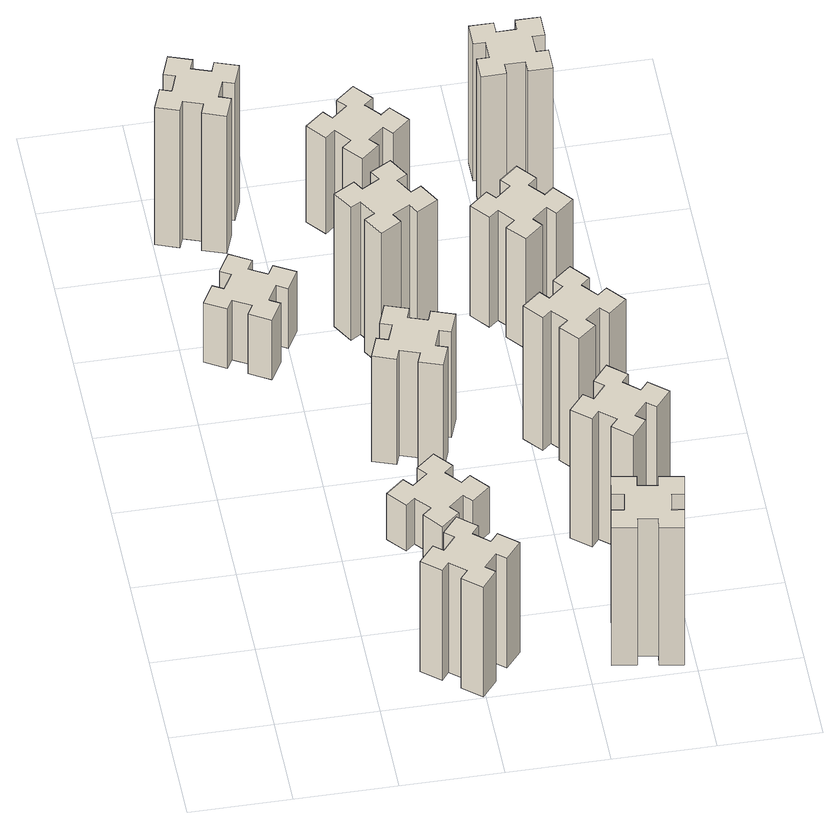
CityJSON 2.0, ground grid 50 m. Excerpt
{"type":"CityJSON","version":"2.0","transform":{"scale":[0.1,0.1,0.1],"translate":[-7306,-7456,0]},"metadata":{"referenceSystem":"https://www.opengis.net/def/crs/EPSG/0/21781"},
"CityObjects":{
"building1":{"type":"Building","attributes":{"class":"1000","function":"1000","usage":"1000","yearOfConstruction":2016,"roofType":"1000","measuredHeight":72,"storeysAboveGround":30,"storeysBelowGround":0},"geometry":[{"type":"Solid","lod":"1","boundaries":[[[[0,1,2,3,4,5,6,7,8,9,10,11,12,13,14,15,16,17,18,19]],[[17,16,20,21]],[[16,15,22,20]],[[15,14,23,22]],[[14,13,24,23]],[[13,12,25,24]],[[12,11,26,25]],[[11,10,27,26]],[[10,9,28,27]],[[9,8,29,28]],[[8,7,30,29]],[[7,6,31,30]],[[6,5,32,31]],[[5,4,33,32]],[[4,3,34,33]],[[3,2,35,34]],[[2,1,36,35]],[[1,0,37,36]],[[0,19,38,37]],[[19,18,39,38]],[[18,17,21,39]],[[24,25,26,27,28,29,30,31,32,33,34,35,36,37,38,39,21,20,22,23]]]]}]},
"building2":{"type":"Building","attributes":{"class":"1000","function":"1000","usage":"1000","yearOfConstruction":2016,"roofType":"1000","measuredHeight":39,"storeysAboveGround":30,"storeysBelowGround":0},"geometry":[{"type":"Solid","lod":"1","boundaries":[[[[40,41,42,43,44,45,46,47,48,49,50,51,52,53,54,55,56,57,58,59]],[[57,56,60,61]],[[56,55,62,60]],[[55,54,63,62]],[[54,53,64,63]],[[53,52,65,64]],[[52,51,66,65]],[[51,50,67,66]],[[50,49,68,67]],[[49,48,69,68]],[[48,47,70,69]],[[47,46,71,70]],[[46,45,72,71]],[[45,44,73,72]],[[44,43,74,73]],[[43,42,75,74]],[[42,41,76,75]],[[41,40,77,76]],[[40,59,78,77]],[[59,58,79,78]],[[58,57,61,79]],[[64,65,66,67,68,69,70,71,72,73,74,75,76,77,78,79,61,60,62,63]]]]}]},
"building3":{"type":"Building","attributes":{"class":"1000","function":"1000","usage":"1000","yearOfConstruction":2016,"roofType":"1000","measuredHeight":90,"storeysAboveGround":30,"storeysBelowGround":0},"geometry":[{"type":"Solid","lod":"1","boundaries":[[[[80,81,82,83,84,85,86,87,88,89,90,91,92,93,94,95,96,97,98,99]],[[97,96,100,101]],[[96,95,102,100]],[[95,94,103,102]],[[94,93,104,103]],[[93,92,105,104]],[[92,91,106,105]],[[91,90,107,106]],[[90,89,108,107]],[[89,88,109,108]],[[88,87,110,109]],[[87,86,111,110]],[[86,85,112,111]],[[85,84,113,112]],[[84,83,114,113]],[[83,82,115,114]],[[82,81,116,115]],[[81,80,117,116]],[[80,99,118,117]],[[99,98,119,118]],[[98,97,101,119]],[[104,105,106,107,108,109,110,111,112,113,114,115,116,117,118,119,101,100,102,103]]]]}]},
"building4":{"type":"Building","attributes":{"class":"1000","function":"1000","usage":"1000","yearOfConstruction":2016,"roofType":"1000","measuredHeight":30,"storeysAboveGround":30,"storeysBelowGround":0},"geometry":[{"type":"Solid","lod":"1","boundaries":[[[[120,121,122,123,124,125,126,127,128,129,130,131,132,133,134,135,136,137,138,139]],[[137,136,140,141]],[[136,135,142,140]],[[135,134,143,142]],[[134,133,144,143]],[[133,132,145,144]],[[132,131,146,145]],[[131,130,147,146]],[[130,129,148,147]],[[129,128,149,148]],[[128,127,150,149]],[[127,126,151,150]],[[126,125,152,151]],[[125,124,153,152]],[[124,123,154,153]],[[123,122,155,154]],[[122,121,156,155]],[[121,120,157,156]],[[120,139,158,157]],[[139,138,159,158]],[[138,137,141,159]],[[144,145,146,147,148,149,150,151,152,153,154,155,156,157,158,159,141,140,142,143]]]]}]},
"building5":{"type":"Building","attributes":{"class":"1000","function":"1000","usage":"1000","yearOfConstruction":2016,"roofType":"1000","measuredHeight":69,"storeysAboveGround":30,"storeysBelowGround":0},"geometry":[{"type":"Solid","lod":"1","boundaries":[[[[160,161,162,163,164,165,166,167,168,169,170,171,172,173,174,175,176,177,178,179]],[[177,176,180,181]],[[176,175,182,180]],[[175,174,183,182]],[[174,173,184,183]],[[173,172,185,184]],[[172,171,186,185]],[[171,170,187,186]],[[170,169,188,187]],[[169,168,189,188]],[[168,167,190,189]],[[167,166,191,190]],[[166,165,192,191]],[[165,164,193,192]],[[164,163,194,193]],[[163,162,195,194]],[[162,161,196,195]],[[161,160,197,196]],[[160,179,198,197]],[[179,178,199,198]],[[178,177,181,199]],[[184,185,186,187,188,189,190,191,192,193,194,195,196,197,198,199,181,180,182,183]]]]}]},
"building6":{"type":"Building","attributes":{"class":"1000","function":"1000","usage":"1000","yearOfConstruction":2016,"roofType":"1000","measuredHeight":87,"storeysAboveGround":30,"storeysBelowGround":0},"geometry":[{"type":"Solid","lod":"1","boundaries":[[[[200,201,202,203,204,205,206,207,208,209,210,211,212,213,214,215,216,217,218,219]],[[217,216,220,221]],[[216,215,222,220]],[[215,214,223,222]],[[214,213,224,223]],[[213,212,225,224]],[[212,211,226,225]],[[211,210,227,226]],[[210,209,228,227]],[[209,208,229,228]],[[208,207,230,229]],[[207,206,231,230]],[[206,205,232,231]],[[205,204,233,232]],[[204,203,234,233]],[[203,202,235,234]],[[202,201,236,235]],[[201,200,237,236]],[[200,219,238,237]],[[219,218,239,238]],[[218,217,221,239]],[[224,225,226,227,228,229,230,231,232,233,234,235,236,237,238,239,221,220,222,223]]]]}]},
"building7":{"type":"Building","attributes":{"class":"1000","function":"1000","usage":"1000","yearOfConstruction":2016,"roofType":"1000","measuredHeight":90,"storeysAboveGround":30,"storeysBelowGround":0},"geometry":[{"type":"Solid","lod":"1","boundaries":[[[[240,241,242,243,244,245,246,247,248,249,250,251,252,253,254,255,256,257,258,259]],[[257,256,260,261]],[[256,255,262,260]],[[255,254,263,262]],[[254,253,264,263]],[[253,252,265,264]],[[252,251,266,265]],[[251,250,267,266]],[[250,249,268,267]],[[249,248,269,268]],[[248,247,270,269]],[[247,246,271,270]],[[246,245,272,271]],[[245,244,273,272]],[[244,243,274,273]],[[243,242,275,274]],[[242,241,276,275]],[[241,240,277,276]],[[240,259,278,277]],[[259,258,279,278]],[[258,257,261,279]],[[264,265,266,267,268,269,270,271,272,273,274,275,276,277,278,279,261,260,262,263]]]]}]},
"building8":{"type":"Building","attributes":{"class":"1000","function":"1000","usage":"1000","yearOfConstruction":2016,"roofType":"1000","measuredHeight":63,"storeysAboveGround":30,"storeysBelowGround":0},"geometry":[{"type":"Solid","lod":"1","boundaries":[[[[280,281,282,283,284,285,286,287,288,289,290,291,292,293,294,295,296,297,298,299]],[[297,296,300,301]],[[296,295,302,300]],[[295,294,303,302]],[[294,293,304,303]],[[293,292,305,304]],[[292,291,306,305]],[[291,290,307,306]],[[290,289,308,307]],[[289,288,309,308]],[[288,287,310,309]],[[287,286,311,310]],[[286,285,312,311]],[[285,284,313,312]],[[284,283,314,313]],[[283,282,315,314]],[[282,281,316,315]],[[281,280,317,316]],[[280,299,318,317]],[[299,298,319,318]],[[298,297,301,319]],[[304,305,306,307,308,309,310,311,312,313,314,315,316,317,318,319,301,300,302,303]]]]}]},
"building9":{"type":"Building","attributes":{"class":"1000","function":"1000","usage":"1000","yearOfConstruction":2016,"roofType":"1000","measuredHeight":84,"storeysAboveGround":30,"storeysBelowGround":0},"geometry":[{"type":"Solid","lod":"1","boundaries":[[[[320,321,322,323,324,325,326,327,328,329,330,331,332,333,334,335,336,337,338,339]],[[337,336,340,341]],[[336,335,342,340]],[[335,334,343,342]],[[334,333,344,343]],[[333,332,345,344]],[[332,331,346,345]],[[331,330,347,346]],[[330,329,348,347]],[[329,328,349,348]],[[328,327,350,349]],[[327,326,351,350]],[[326,325,352,351]],[[325,324,353,352]],[[324,323,354,353]],[[323,322,355,354]],[[322,321,356,355]],[[321,320,357,356]],[[320,339,358,357]],[[339,338,359,358]],[[338,337,341,359]],[[344,345,346,347,348,349,350,351,352,353,354,355,356,357,358,359,341,340,342,343]]]]}]},
"building10":{"type":"Building","attributes":{"class":"1000","function":"1000","usage":"1000","yearOfConstruction":2016,"roofType":"1000","measuredHeight":87,"storeysAboveGround":30,"storeysBelowGround":0},"geometry":[{"type":"Solid","lod":"1","boundaries":[[[[360,361,362,363,364,365,366,367,368,369,370,371,372,373,374,375,376,377,378,379]],[[377,376,380,381]],[[376,375,382,380]],[[375,374,383,382]],[[374,373,384,383]],[[373,372,385,384]],[[372,371,386,385]],[[371,370,387,386]],[[370,369,388,387]],[[369,368,389,388]],[[368,367,390,389]],[[367,366,391,390]],[[366,365,392,391]],[[365,364,393,392]],[[364,363,394,393]],[[363,362,395,394]],[[362,361,396,395]],[[361,360,397,396]],[[360,379,398,397]],[[379,378,399,398]],[[378,377,381,399]],[[384,385,386,387,388,389,390,391,392,393,394,395,396,397,398,399,381,380,382,383]]]]}]},
"building11":{"type":"Building","attributes":{"class":"1000","function":"1000","usage":"1000","yearOfConstruction":2016,"roofType":"1000","measuredHeight":72,"storeysAboveGround":30,"storeysBelowGround":0},"geometry":[{"type":"Solid","lod":"1","boundaries":[[[[400,401,402,403,404,405,406,407,408,409,410,411,412,413,414,415,416,417,418,419]],[[417,416,420,421]],[[416,415,422,420]],[[415,414,423,422]],[[414,413,424,423]],[[413,412,425,424]],[[412,411,426,425]],[[411,410,427,426]],[[410,409,428,427]],[[409,408,429,428]],[[408,407,430,429]],[[407,406,431,430]],[[406,405,432,431]],[[405,404,433,432]],[[404,403,434,433]],[[403,402,435,434]],[[402,401,436,435]],[[401,400,437,436]],[[400,419,438,437]],[[419,418,439,438]],[[418,417,421,439]],[[424,425,426,427,428,429,430,431,432,433,434,435,436,437,438,439,421,420,422,423]]]]}]},
"building12":{"type":"Building","attributes":{"class":"1000","function":"1000","usage":"1000","yearOfConstruction":2016,"roofType":"1000","measuredHeight":90,"storeysAboveGround":30,"storeysBelowGround":0},"geometry":[{"type":"Solid","lod":"1","boundaries":[[[[440,441,442,443,444,445,446,447,448,449,450,451,452,453,454,455,456,457,458,459]],[[457,456,460,461]],[[456,455,462,460]],[[455,454,463,462]],[[454,453,464,463]],[[453,452,465,464]],[[452,451,466,465]],[[451,450,467,466]],[[450,449,468,467]],[[449,448,469,468]],[[448,447,470,469]],[[447,446,471,470]],[[446,445,472,471]],[[445,444,473,472]],[[444,443,474,473]],[[443,442,475,474]],[[442,441,476,475]],[[441,440,477,476]],[[440,459,478,477]],[[459,458,479,478]],[[458,457,461,479]],[[464,465,466,467,468,469,470,471,472,473,474,475,476,477,478,479,461,460,462,463]]]]}]}
},
"vertices":[
[856,193,0],[933,129,0],[894,83,0],[986,6,0],[1063,98,0],[1017,136,0],[1082,213,0],[1128,174,0],[1205,266,0],[1113,343,0],[1074,297,0],[998,362,0],[1036,408,0],[944,485,0],[867,393,0],[913,354,0],[849,278,0],[803,316,0],[726,224,0],[818,147,0],[849,278,720],[803,316,720],[913,354,720],[867,393,720],[944,485,720],[1036,408,720],[998,362,720],[1074,297,720],[1113,343,720],[1205,266,720],[1128,174,720],[1082,213,720],[1017,136,720],[1063,98,720],[986,6,720],[894,83,720],[933,129,720],[856,193,720],[818,147,720],[726,224,720],
[396,2367,0],[446,2454,0],[498,2424,0],[558,2528,0],[454,2588,0],[424,2536,0],[337,2586,0],[367,2638,0],[263,2698,0],[203,2594,0],[255,2564,0],[205,2477,0],[153,2507,0],[93,2403,0],[197,2343,0],[227,2395,0],[314,2345,0],[284,2293,0],[388,2233,0],[448,2337,0],[314,2345,390],[284,2293,390],[227,2395,390],[197,2343,390],[93,2403,390],[153,2507,390],[205,2477,390],[255,2564,390],[203,2594,390],[263,2698,390],[367,2638,390],[337,2586,390],[424,2536,390],[454,2588,390],[558,2528,390],[498,2424,390],[446,2454,390],[396,2367,390],[448,2337,390],[388,2233,390],
[141,3219,0],[235,3185,0],[214,3129,0],[327,3087,0],[368,3200,0],[312,3221,0],[346,3315,0],[402,3294,0],[443,3407,0],[330,3448,0],[310,3392,0],[216,3426,0],[237,3482,0],[124,3523,0],[83,3410,0],[139,3390,0],[105,3296,0],[49,3317,0],[7,3204,0],[120,3163,0],[105,3296,900],[49,3317,900],[139,3390,900],[83,3410,900],[124,3523,900],[237,3482,900],[216,3426,900],[310,3392,900],[330,3448,900],[443,3407,900],[402,3294,900],[346,3315,900],[312,3221,900],[368,3200,900],[327,3087,900],[214,3129,900],[235,3185,900],[141,3219,900],[120,3163,900],[7,3204,900],
[933,1202,0],[856,1137,0],[818,1183,0],[726,1106,0],[803,1014,0],[849,1053,0],[913,976,0],[867,938,0],[944,846,0],[1036,923,0],[998,969,0],[1074,1033,0],[1113,987,0],[1205,1064,0],[1128,1156,0],[1082,1118,0],[1017,1194,0],[1063,1233,0],[986,1325,0],[894,1248,0],[1017,1194,300],[1063,1233,300],[1082,1118,300],[1128,1156,300],[1205,1064,300],[1113,987,300],[1074,1033,300],[998,969,300],[1036,923,300],[944,846,300],[867,938,300],[913,976,300],[849,1053,300],[803,1014,300],[726,1106,300],[818,1183,300],[856,1137,300],[933,1202,300],[894,1248,300],[986,1325,300],
[1052,1641,0],[1086,1735,0],[1142,1714,0],[1183,1827,0],[1070,1868,0],[1050,1812,0],[956,1846,0],[977,1902,0],[864,1943,0],[823,1830,0],[879,1810,0],[845,1716,0],[789,1737,0],[747,1624,0],[860,1583,0],[881,1639,0],[975,1605,0],[954,1549,0],[1067,1507,0],[1108,1620,0],[975,1605,690],[954,1549,690],[881,1639,690],[860,1583,690],[747,1624,690],[789,1737,690],[845,1716,690],[879,1810,690],[823,1830,690],[864,1943,690],[977,1902,690],[956,1846,690],[1050,1812,690],[1070,1868,690],[1183,1827,690],[1142,1714,690],[1086,1735,690],[1052,1641,690],[1108,1620,690],[1067,1507,690],
[845,2454,0],[895,2367,0],[843,2337,0],[903,2233,0],[1007,2293,0],[977,2345,0],[1064,2395,0],[1094,2343,0],[1198,2403,0],[1138,2507,0],[1086,2477,0],[1036,2564,0],[1088,2594,0],[1028,2698,0],[924,2638,0],[954,2586,0],[867,2536,0],[837,2588,0],[733,2528,0],[793,2424,0],[867,2536,870],[837,2588,870],[954,2586,870],[924,2638,870],[1028,2698,870],[1088,2594,870],[1036,2564,870],[1086,2477,870],[1138,2507,870],[1198,2403,870],[1094,2343,870],[1064,2395,870],[977,2345,870],[1007,2293,870],[903,2233,870],[843,2337,870],[895,2367,870],[845,2454,870],[793,2424,870],[733,2528,870],
[1874,345,0],[1775,362,0],[1786,421,0],[1667,442,0],[1647,324,0],[1706,314,0],[1688,215,0],[1629,226,0],[1608,107,0],[1727,87,0],[1737,146,0],[1835,128,0],[1825,69,0],[1943,48,0],[1964,167,0],[1905,177,0],[1922,275,0],[1981,265,0],[2002,383,0],[1884,404,0],[1922,275,900],[1981,265,900],[1905,177,900],[1964,167,900],[1943,48,900],[1825,69,900],[1835,128,900],[1737,146,900],[1727,87,900],[1608,107,900],[1629,226,900],[1688,215,900],[1706,314,900],[1647,324,900],[1667,442,900],[1786,421,900],[1775,362,900],[1874,345,900],[1884,404,900],[2002,383,900],
[1082,3238,0],[1017,3314,0],[1063,3353,0],[986,3445,0],[894,3368,0],[933,3322,0],[856,3257,0],[818,3303,0],[726,3226,0],[803,3134,0],[849,3173,0],[913,3096,0],[867,3058,0],[944,2966,0],[1036,3043,0],[998,3089,0],[1074,3153,0],[1113,3107,0],[1205,3184,0],[1128,3276,0],[1074,3153,630],[1113,3107,630],[998,3089,630],[1036,3043,630],[944,2966,630],[867,3058,630],[913,3096,630],[849,3173,630],[803,3134,630],[726,3226,630],[818,3303,630],[856,3257,630],[933,3322,630],[894,3368,630],[986,3445,630],[1063,3353,630],[1017,3314,630],[1082,3238,630],[1128,3276,630],[1205,3184,630],
[1857,876,0],[1922,953,0],[1968,914,0],[2045,1006,0],[1953,1083,0],[1914,1037,0],[1838,1102,0],[1876,1148,0],[1784,1225,0],[1707,1133,0],[1753,1094,0],[1689,1018,0],[1643,1056,0],[1566,964,0],[1658,887,0],[1696,933,0],[1773,869,0],[1734,823,0],[1826,746,0],[1903,838,0],[1773,869,840],[1734,823,840],[1696,933,840],[1658,887,840],[1566,964,840],[1643,1056,840],[1689,1018,840],[1753,1094,840],[1707,1133,840],[1784,1225,840],[1876,1148,840],[1838,1102,840],[1914,1037,840],[1953,1083,840],[2045,1006,840],[1968,914,840],[1922,953,840],[1857,876,840],[1903,838,840],[1826,746,840],
[1738,1509,0],[1814,1573,0],[1853,1527,0],[1945,1604,0],[1868,1696,0],[1822,1658,0],[1757,1734,0],[1803,1773,0],[1726,1865,0],[1634,1788,0],[1673,1742,0],[1596,1677,0],[1558,1723,0],[1466,1646,0],[1543,1554,0],[1589,1593,0],[1653,1516,0],[1607,1478,0],[1684,1386,0],[1776,1463,0],[1653,1516,870],[1607,1478,870],[1589,1593,870],[1543,1554,870],[1466,1646,870],[1558,1723,870],[1596,1677,870],[1673,1742,870],[1634,1788,870],[1726,1865,870],[1803,1773,870],[1757,1734,870],[1822,1658,870],[1868,1696,870],[1945,1604,870],[1853,1527,870],[1814,1573,870],[1738,1509,870],[1776,1463,870],[1684,1386,870],
[1489,2433,0],[1553,2356,0],[1507,2318,0],[1584,2226,0],[1676,2303,0],[1638,2349,0],[1714,2413,0],[1753,2367,0],[1845,2444,0],[1768,2536,0],[1722,2498,0],[1657,2574,0],[1703,2613,0],[1626,2705,0],[1534,2628,0],[1573,2582,0],[1496,2517,0],[1458,2563,0],[1366,2486,0],[1443,2394,0],[1496,2517,720],[1458,2563,720],[1573,2582,720],[1534,2628,720],[1626,2705,720],[1703,2613,720],[1657,2574,720],[1722,2498,720],[1768,2536,720],[1845,2444,720],[1753,2367,720],[1714,2413,720],[1638,2349,720],[1676,2303,720],[1584,2226,720],[1507,2318,720],[1553,2356,720],[1489,2433,720],[1443,2394,720],[1366,2486,720],
[1655,3195,0],[1755,3195,0],[1755,3135,0],[1875,3135,0],[1875,3255,0],[1815,3255,0],[1815,3355,0],[1875,3355,0],[1875,3475,0],[1755,3475,0],[1755,3415,0],[1655,3415,0],[1655,3475,0],[1535,3475,0],[1535,3355,0],[1595,3355,0],[1595,3255,0],[1535,3255,0],[1535,3135,0],[1655,3135,0],[1595,3255,900],[1535,3255,900],[1595,3355,900],[1535,3355,900],[1535,3475,900],[1655,3475,900],[1655,3415,900],[1755,3415,900],[1755,3475,900],[1875,3475,900],[1875,3355,900],[1815,3355,900],[1815,3255,900],[1875,3255,900],[1875,3135,900],[1755,3135,900],[1755,3195,900],[1655,3195,900],[1655,3135,900],[1535,3135,900]
]}
